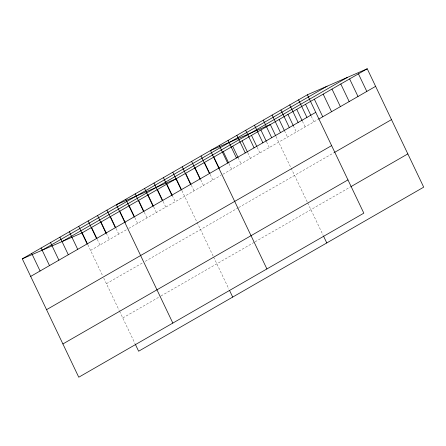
<?xml version="1.0" encoding="UTF-8"?>
<svg xmlns="http://www.w3.org/2000/svg" width="446" height="446" viewBox="0 0 446 446"><rect width="100%" height="100%" fill="white"/><g stroke="black" fill="none" stroke-linecap="round" stroke-linejoin="round"><path stroke-width="0.33" stroke-dasharray="2.23 1.67" d="M90.555 250.412L127.004 229.434M128.771 228.419L221.077 175.295M222.838 174.28L318.054 119.489M106.421 283.678L142.871 262.7M145.223 261.345L238.119 207.886M238.71 207.546L333.92 152.755M122.767 317.953L160.398 296.295M160.984 295.96L254.465 242.161M255.056 241.821L350.266 187.025M311.247 116.205L313.939 121.853M302.433 121.279L305.131 126.926M293.323 125.722L296.317 131.994M284.515 130.79L287.508 137.067M276.002 136.487L307.405 202.333M307.701 202.947L323.25 235.549M266.596 141.9L269.289 147.548M257.186 147.314L259.884 152.967M247.781 152.733L250.474 158.38M238.075 157.516L241.069 163.793M228.965 163.559L231.658 169.207M210.15 174.386L212.848 180.033M200.745 179.799L203.437 185.447M191.34 185.213L194.032 190.86M181.929 190.626L213.333 256.472M213.628 257.08L228.887 289.069M172.223 195.415L175.217 201.687M163.113 201.453L165.812 207.1M153.708 206.866L156.401 212.513M144.303 212.279L146.996 217.932M134.893 217.693L137.585 223.346M116.077 228.525L118.775 234.172M106.371 233.308L109.365 239.586M97.267 239.351L99.96 244.999M87.856 244.765L102.597 275.667M103.773 278.131L119.266 310.606M119.556 311.219L135.11 343.827"/><path stroke-width="0.67" d="M307.366 94.781L363.83 213.16L78.764 377.216L22.3 258.836L307.366 94.781L367.236 68.784L423.7 187.164L138.634 351.219L135.4 344.44M42.058 250.256L327.124 86.206M62.412 241.42L347.479 77.364M22.3 258.836L82.17 232.84L367.236 68.784M30.679 276.409L315.746 112.353M318.639 119.149L375.616 86.357M46.551 309.675L331.612 145.619M334.506 152.415L391.488 119.623M62.897 343.95L347.964 179.894M350.857 186.69L407.834 153.898M358.428 73.858L366.807 91.43M349.614 78.925L357.999 96.498M340.805 83.999L349.185 101.571M331.991 89.072L340.376 106.644M323.183 94.139L331.562 111.712M314.369 99.213L322.753 116.785M305.56 104.28L310.946 115.575M298.552 99.854L306.937 117.426M296.746 109.354L302.137 120.649M289.744 104.921L298.123 122.494M287.938 114.421L293.323 125.722M280.935 109.995L289.315 127.567M279.124 119.495L284.214 130.165M272.121 115.062L280.501 132.635M275.7 135.863L270.315 124.562L210.445 150.558L266.909 268.938M323.545 236.168L326.779 242.942M263.313 120.136L271.692 137.708M260.904 129.976L266.295 141.276M254.499 125.209L262.884 142.781M251.499 135.394L256.89 146.689M245.69 130.277L254.069 147.849M242.094 140.808L247.48 152.103M236.876 135.35L245.261 152.922M232.684 146.221L238.075 157.516M228.068 140.418L236.447 157.99M223.279 151.634L228.664 162.929M219.254 145.491L227.638 163.063M213.874 157.048L219.259 168.343M204.463 162.461L209.854 173.756M201.035 155.972L209.419 173.544M195.058 167.874L200.444 179.169M191.629 161.391L200.009 178.963M185.648 173.288L191.039 184.583M182.224 166.804L190.604 184.376M181.628 190.002L176.242 178.701L116.373 204.697L172.836 323.077M229.473 290.301L232.706 297.081M172.814 172.217L181.199 189.79M166.837 184.114L172.223 195.415M163.409 177.631L171.788 195.203M157.427 189.528L162.818 200.828M153.998 183.044L162.383 200.616M148.022 194.941L153.407 206.242M144.593 188.457L152.972 206.03M138.611 200.36L144.002 211.655M135.188 193.871L143.567 211.443M129.206 205.773L134.597 217.068M125.778 199.284L134.162 216.856M119.801 211.187L125.187 222.482M110.391 216.6L115.782 227.895M106.962 210.111L115.347 227.683M100.986 222.013L106.371 233.308M97.557 215.524L105.942 233.096M91.575 227.427L96.966 238.721M88.152 220.937L96.531 238.51M82.17 232.84L87.561 244.135M78.741 226.351L87.126 243.923M69.336 231.769L77.716 249.342M59.931 237.183L68.31 254.755M50.521 242.596L58.905 260.169M41.116 248.009L49.495 265.582M31.705 253.423L40.09 270.995"/></g></svg>
